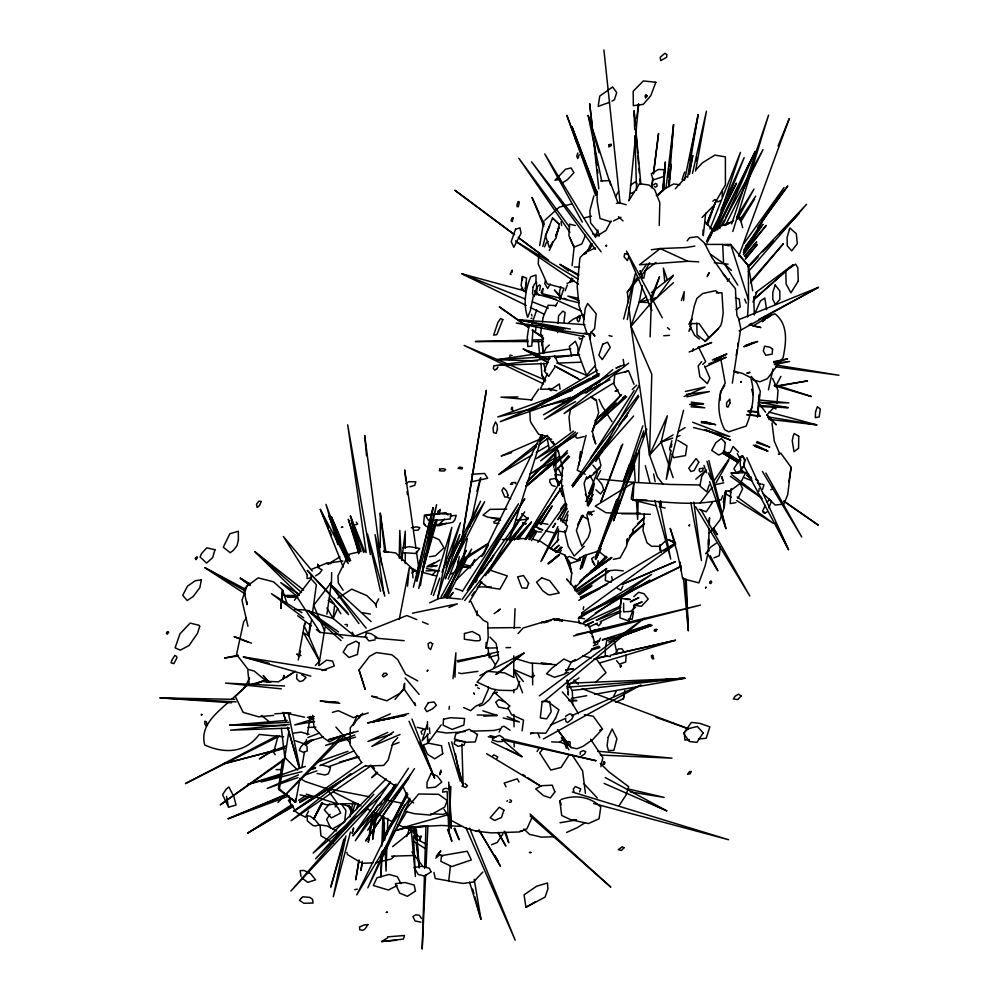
<?xml version="1.0" encoding="UTF-8"?>
<svg xmlns="http://www.w3.org/2000/svg" width="999" height="999" viewBox="0 0 999 999"><rect width="100%" height="100%" fill="white"/><g stroke="black" fill="none" stroke-linecap="round" stroke-linejoin="round"><path stroke-width="1.5" d="M708.578 539.323L708.204 551.236M405.232 563.611L405.257 552.809M405.257 548.176L405.282 531.193L401.735 560.614M246.94 601.56L246.928 604.67L243.881 589.635L247.003 586.063L258.179 577.884L273.551 581.818L282.53 589.984L286.988 603.259M532.679 684.777L532.417 663.536M513.736 677.285L513.786 655.831M758.89 416.046L758.915 413.623M538.349 341.233L539.622 354.32M754.332 314.96L753.721 296.666M730.781 490.309L730.257 503.571L735.976 502.647M307.105 574.949L307.055 578.546L311.438 577.772M512.637 410.801L512.475 407.305L511.675 407.467L511.226 409.702M326.923 614.098L331.481 582.205L331.668 572.602M526.51 282.505L525.262 289.323L526.585 278.122L522.402 276.523L521.066 285.614L522.777 288.549M399.213 558.379L399.812 530.382L401.486 559.852M514.235 628.396L515.034 608.678M561.001 221.753L561.588 225.549M638.124 500.849L637.637 519.43L636.375 499.413M638.598 482.267L639.447 449.75M477.035 615.609L477.16 610.938M541.82 345.179L541.945 340.559M663.161 484.353L657.529 477.172L649.537 455.144L651.798 374.25L631.018 326.323L628.933 307.005M424.425 876.086L422.19 949.05L425.636 874.612M424.662 868.331L425.936 826.41M381.643 852.159L380.781 877.035L382.592 850.661M381.855 845.941L382.867 816.395M386.85 847.839L386.026 871.103L385.102 847.789M387.337 833.878L387.887 818.368M532.954 330.182L531.755 346.054L527.822 346.528L527.26 337.075L529.008 325.711M650.112 336.9L651.323 302.697L673.501 282.617M709.178 528.496L708.578 545.342L708.453 539.572M709.278 525.424L709.552 517.769L708.853 522.177M454.97 677.147L455.894 652.809L452.972 678.708M722.177 196.915L722.402 191.209M450.861 786.538L448.876 833.253L447.152 791.533M538.748 252.872L538.286 264.098L547.252 283.878L563.898 288.286L560.139 299.663M425.999 866.857L427.872 826.535M559.24 224.35L556.018 238.062L549.263 247.265L545.541 235.876L552.547 218.069L559.24 224.35L552.547 218.069M737.999 373.226L733.928 371.054L742.781 373.564L750.674 377.622C755.669 393.981 752.397 410.626 746.141 426.098L728.621 431.83L724.6 429.645C717.394 415.547 716.358 396.715 725.224 383.141L720.516 357.342M656.418 505.881L633.054 500.062L633.928 482.367L599.8 479.021M580.169 754.307L580.294 751.985L583.316 750.574L585.751 751.797L584.477 754.133L581.443 756.031M557.604 332.592L557.779 329.558M558.116 323.501L558.541 315.909L562.849 311.114L565.084 312.487L563.948 322.178M720.017 400.499L720.504 391.845L724.7 385.352M747.514 317.07L748.513 299.987L748.363 265.684L730.631 244.43L724.45 244.43M758.803 405.119L759.427 394.655M247.827 670.566L249.213 684.527M620.529 605.856L620.991 598.488L630.169 599.325M663.561 189.922L665.334 161.938L663.149 189.922M535.739 330.469L536.063 325.412M683.666 300.562L684.253 291.72L681.418 300.512M383.241 841.358L384.528 822.739M663.249 190.597L664.959 165.734L662.574 190.572M626.161 655.032L625.661 662.037L619.43 664.185L616.57 660.689M590.234 338.861L590.559 334.453M597.864 564.41L598.139 560.714M296.84 674.163L296.678 678.783L299.737 681.58L303.009 680.744L306.069 677.409L301.523 674.525M758.915 491.296L759.128 488.486M668.843 186.713L673.551 124.625L666.008 188.174M776.985 403.459L778.034 390.247L772.552 378.421M318.781 665.596L319.555 660.976L308.878 636.038L309.952 623.763M376.923 813.049L372.752 839.01L374.937 814.21M644.405 515.297L644.255 514.01L643.031 530.694L646.99 542.744L651.535 546.266L659.74 546.378L665.996 540.459M668.793 177.098L669.08 174.013M669.78 166.296L670.329 160.127M670.616 157.043L673.551 124.625M669.193 185.889L671.141 164.236L668.843 184.315M436.75 524.712L442.557 524.05L426.186 526.51L423.651 523.414L424.425 515.084L445.916 512.674L447.964 514.985M553.721 467.295L555.157 451.76M372.752 839.01L375.237 812.724M407.53 586.176L409.278 567.757L399.263 619.38M757.779 410.077L759.252 394.755M629.27 199.875L638.698 104.058M705.681 213.187L703.284 235.702L703.034 229.895M726.023 490.634L724.225 507.492L720.004 519.98L711.937 530.432M450.412 865.883L448.763 880.943L435.252 878.508L433.916 872.427M720.254 547.165L719.317 555.681L713.935 557.867M311.201 574.924L310.726 579.22L294.355 600.312M299.862 779.17L295.592 802.185L295.417 799.025M367.02 637.337L354.62 636.213L333.129 618.493L334.49 606.156M449.063 709.29L449.388 706.38M572.09 265.659L574.25 246.104M668.568 173.039L668.918 169.942M570.466 584.49L571.728 573.351L569.867 565.971L564.885 555.107L549.275 548.039M757.367 417.157L760.264 391.308L756.93 383.166L751.223 376.423M284.191 792.994L295.592 802.185L279.208 789.834L285.177 754.457M522.552 692.769L513.686 669.542L532.33 677.472L532.879 672.926M557.317 541.97L558.716 530.544M635.801 125.662L636.188 122.565M636.75 117.944L638.461 104.046M651.847 187.725L652.809 179.982M653.571 173.789L658.541 133.516L653.371 173.651M778.408 454.333L780.818 453.171L791.071 467.295L787.674 494.867L783.753 504.158L775.212 505.032L762.836 493.281M651.585 187.537L652.784 178.284M522.102 730.881L523.513 720.079L511.55 714.66L508.091 708.116M362.162 861.263L360.951 870.479L362.287 862.811M536.288 294.867L537.337 286.838L539.535 284.94L540.447 285.839L539.572 290.447M552.572 241.77L552.197 244.63L549.275 250.449M740.684 329.033L732.342 383.141M304.707 623.301L298.501 656.842M555.444 718.368L545.766 733.216L530.519 732.916M372.34 812.874L368.294 842.194L373.539 814.847M541.158 292.545L542.944 288.424L542.519 292.757M737.799 345.142L738.111 342.957L737.687 345.754M282.642 759.302L278.484 788.386L279.208 789.834M315.397 665.471L319.555 660.976L324.962 627.759M707.816 553.921L705.144 565.809L698.875 582.879L682.579 578.658L679.657 561.788L681.243 570.579L677.16 552.222L670.217 528.359L674.725 541.62M788.91 481.918L791.071 467.295M297.677 770.117L284.827 757.492L288.861 731.368L287.987 728.446M736.201 355.569L737.112 349.613M319.555 660.976L303.446 632.679L308.878 636.038L311.263 620.691M312.462 613.024L316.383 584.677L311.913 579.782M580.556 451.511L579.395 458.329M670.853 450.174L666.296 479.37L683.553 410.239M671.34 447.102L671.815 444.031M541.933 324.912L540.521 333.716L542.607 335.839M542.395 321.965L543.106 317.557M621.316 599.088L620.092 606.73L619.979 617.844L628.958 621.141L634.927 604.258M358.741 861.4L355.744 879.869L359.091 859.952M420.379 585.689L425.611 553.546M427.609 541.296L433.079 507.617L413.386 587.212M457.767 565.771L459.265 556.53M462.275 538.074L486.351 390.372L461.613 540.359M301.91 767.12L304.47 751.735M305.494 745.579L306.518 739.435M307.28 734.814L310.352 716.358M456.805 569.442L458.329 560.264M545.292 280.669L544.792 283.741L547.702 288.486L550.212 284.016M605.419 648.151L606.493 641.658M700.062 484.965L670.329 484.453L633.928 482.367L631.168 498.926L633.054 500.062C662.187 501.011 692.494 506.855 721.116 499.85L722.689 495.704M615.671 702.285L623.413 698.751L624.812 690.421M725.162 491.92L723.401 502.422L725.873 492.532M509.315 359.827L510.114 355.12L512.1 355.457M687.612 177.31L698.164 114.598L684.515 180.27M623.413 698.751L624.25 693.818M353.459 828.159L352.947 831.205L353.646 828.183M539.66 245.492L543.893 221.091M627.285 319.58L635.277 273.826L623.638 319.031M583.229 609.34L583.691 606.705M689.472 173.976L692.757 155.569L688.998 173.913M695.566 171.054L706.43 111.201L692.519 173.327M633.578 611.788L632.205 619.33L628.296 618.993M689.522 160.302L690.958 152.685M691.533 149.638L698.164 114.598M441.146 771.802L439.885 774.562L440.472 771.503M283.441 678.246L283.991 675.374L282.742 679.532M535.963 282.904L536.013 275L530.694 276.81C525.511 289.41 523.001 304.108 527.634 317.245L530.269 310.964L533.416 295.716M673.101 434.89L661.101 442.157L649.537 455.144L631.018 326.323L639.21 302.123L642.382 285.689M643.831 278.209L645.267 270.741L649.625 262.7M570.529 409.59L569.018 417.22L570.342 430.869M395.042 699.4L403.321 689.547L404.57 683.341L404.545 689.685L415.596 705.594L414.66 702.622M437.574 599.05L451.848 527.335L431.181 594.33M565.634 524.862L567.907 514.835M696.803 160.926L697.414 157.892M345.941 835.913L333.279 896.752L350.462 832.092M350.05 816.146L352.897 802.459M699.312 339.023L694.617 335.264L690.034 326.398L694.355 305.744L696.865 298.489L702.722 293.494L715.509 290.697L718.618 292.919M418.743 588.498L436.613 504.62L416.908 581.443M594.417 483.429L591.071 499.138L588.274 506.093L584.078 483.429L586.7 476.735M768.468 389.785L772.951 368.893M460.676 568.968L467.357 538.573M470.017 526.423L480.694 477.797M565.159 290.746L567.32 285.027M415.821 580.469L417.969 571.366M418.693 568.331L433.079 507.617M673.126 477.634L661.101 442.157L667.344 415.809L649.537 455.144M579.245 154.72L577.759 158.529L576.748 156.106L577.847 153.047M578.433 465.834L586.076 435.364M682.042 179.558L684.652 172.053M542.832 246.466L545.929 234.378L549.7 225.911M439.885 774.562L441.058 770.117M436.151 519.642L422.252 572.227L437.212 519.942M356.468 809.54L358.067 803.533M536.713 309.952L531.293 325.424M593.856 195.841L589.872 210.677L590.609 222.952L598.164 232.005L599.013 236.301M476.898 491.333L480.556 477.772M692.657 351.173L693.331 348.663M298.164 659.989L300.562 651.173M343.818 839.285L330.756 887.149L345.092 837.949M349.937 816.845L351.973 809.365M560.826 286.775L559.59 291.283L559.602 298.838M423.176 566.258L436.039 519.642M277.71 737.499L273.626 752.235L275.2 754.67M420.904 836.138L419.63 840.609L421.091 836.188M438.923 513.973L440.209 509.49L438.573 513.848M574.625 588.436L575.486 585.439M580.207 569.005L584.065 555.556M352.472 812.599L355.082 803.658M583.254 335.726L578.196 353.097L586.525 375.349L595.491 365.297L588.898 333.866M671.902 440.709L669.517 448.913L670.716 451.411M574.725 588.461L575.611 585.476M580.469 569.08L584.452 555.656M305.594 621.977L304.32 626.223L308.878 636.038M437.874 597.127L460.339 522.764L441.995 572.24M762.574 489.285L763.935 484.777L761.75 484.065M595.866 234.965L598.026 229.97M732.829 231.456L768.568 115.135L731.63 223.888M427.097 724.75L422.14 740.796L428.171 734.153M509.29 540.621L542.445 435.04M445.542 578.871L459.802 534.49L445.966 567.607M515.409 483.691L515.796 482.492L511.975 482.629L510.327 484.415L512.612 484.165M595.679 556.605L597.577 550.699M714.897 230.694L740.446 152.41L710.002 228.946M574.687 590.059L576.186 585.639M582.167 567.932L586.65 554.657M642.844 425.836L613.074 514.16L643.843 430.856M709.228 484.902L706.88 491.808L699.874 486.026L701.735 476.398L705.669 470.541M650.911 301.748L659.515 276.723L650.124 299.837M636.825 453.259L613.561 520.854L646.84 429.071M642.382 437.1L643.905 432.692M707.592 224.812L715.247 202.772L706.505 224.463M595.379 559.353L599.962 546.153M596.266 420.067L592.307 431.443L595.691 443.956L592.844 436.051M247.003 586.063L241.983 600.199L247.952 626.323M617.17 499.637L596.84 556.98L618.294 498.389M623.95 480.519L629.695 464.348M595.904 556.63L598.001 550.761M519.655 681.405L517.007 688.773L513.374 690.584L499.313 690.272L491.608 688.786L477.072 682.105L486.8 671.266L504.545 672.864L513.861 677.434M616.645 499.825L595.317 558.441L620.129 499.912M623.576 480.769L629.445 464.647M624.725 480.806L632.23 460.302M549.313 357.505L544.343 370.991L548.701 376.398L554.507 367.744M628.458 257.642L627.36 260.627L624.088 256.868L624.725 253.634L627.909 254.208M621.565 445.504L600.799 501.985L622.739 444.056M738.761 256.181L789.272 118.656L778.059 145.954M406.618 836.588L409.74 828.134M433.366 595.529L439.835 578.059M416.258 573.326L420.067 563.174M428.234 541.408L436.401 519.642M579.557 791.92L580.719 788.86L575.324 786.563L573.264 789.148L573.876 791.47M472.502 565.284L474.712 559.465L470.966 566.271M539.772 440.721L541.995 434.89M512.062 272.34L512.2 270.067L510.152 274.113L511.063 274.5M448.189 579.095L465.659 534.378L445.267 578.059M544.58 246.853L546.116 242.957L548.176 241.521M596.128 556.743L597.839 552.41M752.971 302.035L756.73 292.47M555.968 235.202L559.115 227.26L555.669 236.351M597.315 472.165L588.723 493.831L593.631 484.24M706.655 224.375L715.247 202.772M715.309 229.795L744.168 157.63L720.903 210.04M762.549 321.69L764.647 316.433M596.853 420.129L592.307 431.443L598.663 412.774L596.228 399.775L591.071 397.053L595.479 400.324M768.818 507.904L771.428 501.473L769.355 499.125L767.207 502.422M587.849 250.836L590.584 244.156M543.206 317.12L548.126 305.244L556.381 305.632M357.055 715.434L352.947 725.262L354.87 722.939M754.72 313.773L760.401 301.011L764.834 298.014L766.545 309.702M446.366 597.589L466.146 550.486L441.058 596.99M709.502 238.087L711.925 232.355M628.596 479.932L634.652 465.659M585.526 235.252L581.818 243.956L574.013 247.203L569.792 237.637M427.56 734.003L427.634 743.331L429.395 739.185M712.874 201.224L714.822 199.575L716.096 200.137L716.57 201.823M394.418 784.877L390.047 794.842L396.029 784.078M722.614 225.637L755.232 151.486L715.609 230.669M404.433 805.032L367.857 887.774L410.239 799.575M749.525 412.687L751.935 407.255M581.93 452.647L577.247 470.242L585.127 474.275M294.693 609.502L304.782 609.927L333.129 618.493L337.625 608.503L335.402 605.581M445.104 597.302L466.146 550.486M547.402 373.476L540.347 389.185L549.487 389.185L556.68 390.696M543.493 353.546L546.028 347.927L549.363 345.005M447.989 573.438L480.519 501.273L451.873 556.73M531.68 818.256L526.91 828.833L519.318 831.955L491.471 832.904L476.173 831.18L465.097 827.859L451.423 820.504L443.993 809.265M243.731 688.511L244.93 685.926M742.344 466.833L740.434 470.954L736.3 472.477L733.865 468.668L741.995 456.031L745.529 459.977L743.618 464.098M245.03 687.374L249.488 677.896M595.829 559.552L601.098 548.364M738.024 498.501L742.619 488.736L739.735 482.792M571.628 278.072L569.667 282.23L567.057 283.479M730.356 452.247L733.104 446.453L738.523 452.097M622.877 586.076L620.879 590.259L617.32 588.286M765.334 505.332L762.587 511.076L763.411 512.787L765.222 512.986L767.257 511.763M717.432 229.87L755.232 151.486M481.83 556.58L541.358 434.615M540.859 561.575L557.942 526.585M560.676 520.991L566.82 508.391M745.741 472.365L740.509 483.104L730.069 491.071L725.424 491.158M633.329 530.544L626.698 544.068L627.459 538.611L626.498 546.253L620.042 558.004L613.374 559.365M322.015 802.409L313.773 819.13L322.515 802.709M407.055 792.731L356.755 894.904L407.005 811.2M707.03 242.994L736.475 183.154L706.443 241.421M725.636 225.087L763.049 149.563L725.711 217.557M577.647 524.937L582.467 515.222M587.287 505.506L592.807 494.405M613.548 696.565L616.071 691.495M447.252 597.902L471.628 549.063L443.431 597.027M453.846 562.749L484.665 501.735L468.056 528.159M321.903 802.859L314.148 818.006L322.315 803.046M596.44 478.758L600.661 470.541M308.616 811.026L305.407 817.232L296.428 812.337L288.399 800.386L292.32 798.613M590.297 248.177L591.695 245.504M483.316 554.82L488.336 545.179M375.437 604.994L378.658 598.876M776.96 383.878L780.968 376.361M611.076 220.954L605.943 230.507L596.565 236.164M586.151 501.398L592.782 489.035M730.069 491.071L731.418 488.536M541.783 560.352L558.653 528.971M562.325 522.152L568.194 511.238M499.063 732.13L501.823 726.997L504.008 726.198L510.014 730.182M586.176 501.548L592.832 489.26M407.055 795.379L384.69 836.4L407.904 794.205M406.968 794.63L383.778 836.787L409.915 798.151M719.73 228.434L724.213 220.28M707.754 238.898L713.736 228.047M737.499 219.043L754.02 189.023L736.812 216.808M577.909 525.024L583.166 515.459M589.185 504.52L592.195 499.05M707.08 276.673L709.34 272.602L707.816 275.312M490.634 560.814L493.631 555.419L481.468 573.476M716.146 482.779L728.746 460.289M493.781 667.794L498.776 659.015L496.166 643.443L489.985 637.1M715.471 202.198L725.424 184.827L725.386 156.855L714.859 155.12L702.497 162.75L696.353 169.38M639.198 385.602L595.779 461.426L638.773 396.528M615.459 196.741L618.506 191.471M615.396 653.633L618.081 649L622.065 648.826L624.525 652.547M592.107 243.818L589.123 248.913L580.444 257.118L579.82 258.803L577.185 286.388L578.97 305.706L583.878 319.243M467.282 590.484L518.506 503.771L462.412 591.321M528.796 539.448L534.34 530.082M535.926 527.397L547.802 507.317L535.152 525.112M531.53 540.609L537.1 531.268M541.071 524.612L552.197 505.944L540.184 524.063M555.506 718.543L558.916 709.789L546.678 700.823M597.452 643.194L600.511 638.136M740.808 221.666L754.545 199.051M537.075 751.548L539.497 747.552M469.555 589.073L524.75 498.701L468.156 589.398M529.17 537.737L534.04 529.795M538.898 521.865L547.802 507.317M525.087 539.035L561.663 479.395M469.143 602.197L481.393 582.28M485.477 575.636L524.7 511.863L462.087 599.487M552.947 527.297L555.419 523.326M557.879 519.343L566.933 504.77M506.905 801.385L507.392 800.611M444.805 565.147L447.29 561.188M448.951 558.541L463.911 534.765M377.822 805.157L355.307 840.733L393.431 789.597M496.353 369.168L498.039 367.02M628.683 200.811L639.535 183.716L649.125 185.052L654.62 189.535L659.802 202.622L659.228 225.412M555.319 306.081L557.504 302.672M743.818 250.499L784.04 187.587L744.055 243.331M495.342 690.297L489.398 699.575L483.516 704.732L479.32 706.168M568.756 755.519L561.113 767.457L550.799 770.067L539.66 752.871L543.294 748.451M690.034 326.398L691.845 323.589L699.1 323.564L708.678 337.262L704.944 341.67M634.153 390.447L590.459 458.354L638.274 395.204M688.835 324.225L692.182 319.031L689.597 322.852M587.162 503.896L593.044 494.742M553.009 527.397L555.544 523.513M558.079 519.617L566.533 506.68M688.86 331.293L691.42 327.41M408.379 768.281L367.669 830.231L410.502 774.675M618.793 806.106L625.948 795.229L628.646 786.663L608.841 771.815L600.312 763.361M502.972 833.778L497.202 842.482L491.558 844.754M529.882 539.585L535.889 530.531M712.362 502.584L706.268 511.775L699.225 509.315M246.129 618.181L243.644 621.915L236.538 654.445L248.077 669.392L254.27 671.091L267.345 682.005M330.02 814.335L326.611 819.442L330.794 828.321M740.147 219.53L755.706 196.141M743.756 252.934L762.849 224.4L745.479 246.204M581.068 338.511L579.932 339.235L578.995 337.674M449.7 597.477L453.146 592.357L449.35 597.265M475.387 582.504L477.122 579.932M414.485 768.693L365.622 840.996L408.803 778.146M531.181 400.124L538.611 389.198M633.616 416.046L572.177 485.477L602.971 440.534M714.472 480.169L729.133 458.778M628.446 302.547L627.322 292.145L637.762 277.01M639.497 274.5L646.453 264.41M525.786 539.51L561.95 487.162M525.811 539.497L562.961 485.826M376.398 808.691L352.959 835.664L390.434 781.905M496.715 758.628L497.802 757.067L495.217 755.481L493.706 754.919L492.395 756.343M525.212 539.085L531.543 530.194M537.899 542.37L566.008 503.296M471.79 595.641L474.525 591.87M477.26 588.099L481.818 581.818M488.199 573.026L528.309 517.757L464.722 600.549M757.667 227.497L787.774 185.939L761.862 221.079M651.385 292.57L673.276 275.374L656.967 297.59L651.048 299.101M556.942 552.172L560.626 547.14M729.382 278.783L727.347 281.131M427.634 743.331L441.171 724.962M635.551 607.242L630.681 611.363L623.676 611.888L623.613 603.171M347.153 626.323L347.377 624.562L345.042 624.537M512.187 539.435L524.3 523.276M560.651 509.065L564.373 504.083M744.193 249.275L762.849 224.4M610.639 436.238L572.514 486.925L610.064 437.824M619.018 425.112L628.309 412.749M518.344 539.472L531.418 522.127L514.223 540.072M706.068 340.734L718.468 328.509L720.741 325.512L721.902 321.79L723.189 313.062L721.927 292.782L716.37 292.894M623.214 420.629L626.96 415.721M359.028 669.967L365.11 689.248L359.028 669.967L369.443 656.418L376.361 652.559L391.908 654.807L397.677 659.54L405.569 674.238L417.757 680.906M700.124 502.972L712.15 487.375M331.481 582.205L313.649 605.357L324.538 630.794M437.962 854.52L440.821 850.823L436.188 856.305M689.335 329.707L691.221 327.272M743.281 254.757L766.208 225.362L743.281 252.585M572.177 485.477L580.844 474.475M624.175 419.493L627.06 415.834M701.635 361.613L698.189 365.984L699.862 376.748L707.342 383.641L709.864 378.122L704.557 366.009M687.125 240.834L689.61 237.7L697.514 236.738L704.382 242.932L711.75 257.317L728.084 280.644M745.104 256.543L756.705 241.883L744.605 255.969M559.527 552.547L561.463 550.124M745.591 258.953L757.304 244.405L745.329 258.791M656.293 195.529L656.942 194.73M358.703 718.293L361.576 714.822M568.456 455.669L555.556 471.128L569.68 456.643M517.507 538.823L531.418 522.127M627.322 292.145L639.285 277.872M642.282 274.313L645.267 270.741L655.906 262.45M601.323 622.664L598.738 625.749L596.166 623.813M750.411 282.867L783.403 243.694L750.836 281.019M352.959 835.664L394.056 786.925M671.303 277.71L673.276 275.374M626.66 396.84L596.59 423.763L620.716 395.354M525.499 524.388L526.361 523.376M403.321 689.547L400.274 693.131L386.838 700.799L371.541 696.216L377.185 697.102M335.152 806.917L337.799 803.795M631.018 326.323L650.299 303.883M509.952 539.535L524.075 523.064M748.388 271.603L806.53 204.333L747.876 266.633M590.284 333.516L594.58 328.584L596.216 313.798L587.662 303.446L585.289 308.441L583.503 322.789L587 333.566M379.458 805.169L381.506 802.821M385.577 798.139L391.695 791.096M356.256 816.27L290.896 891.058L367.944 808.516M304.907 742.394L300.749 747.077L299.35 750.436L303.521 752.434L307.33 750.898L306.905 746.128M373.851 794.267L315.609 858.79L389.573 783.553M550.337 548.588L558.703 539.373M518.019 633.603L523.139 627.996L541.233 622.589L553.146 619.205L564.398 620.367L579.432 622.602L589.198 626.036L595.342 644.455M584.253 546.253L574.188 556.006L568.219 546.253L564.497 530.544M675.312 188.736L686.475 176.586M584.365 714.71L593.231 716.208L602.497 729.02L592.882 739.435L583.216 746.228L576.935 748.775L570.978 747.502L561.301 737.662L564.91 740.234M397.727 737.687L392.982 742.794L388.186 760.039L383.691 765.434L365.846 766.071M482.817 872.027L473.501 882.017L462.949 883.428L449.026 881.155M567.42 450.611L553.633 465.347L567.519 452.909M572.877 278.833L569.667 282.23L574.188 281.081M657.404 194.93L665.047 188.424L673.738 183.978L679.857 184.778M432.242 574.974L436.413 570.566L439.498 570.904M749.725 265.672L758.266 256.618M765.746 248.701L773.214 240.771M779.632 233.991L798.85 213.624L779.62 233.791M772.127 489.21L770.716 489.772M748.626 266.296L758.241 256.219M762.524 251.736L773.201 240.522M341.221 736.151L277.909 802.522L343.793 736.288M766.633 415.172L774.188 407.292M528.396 480.394L555.394 452.385M702.01 217.532L712.936 206.368M386.176 778.808L313.149 853.071L379.782 797.289M377.11 772.19L371.616 777.734L377.597 772.864M526.473 482.829L554.994 454.07M574.3 588.286L606.143 556.318M632.504 529.857L644.58 517.732M456.306 579.832L479.745 556.63L484.552 553.059M362.6 713.386L350.287 727.684L350.125 744.954L361.451 762.299M621.565 394.593L594.917 420.866L616.47 403.072M657.642 195.579L665.047 188.424L657.13 195.667M739.522 219.805L742.869 216.571L739.335 219.618M596.59 423.763L625.574 395.879M632.267 389.448L636.725 385.164M718.468 328.509L705.182 341.246L697.027 334.765L696.765 323.077M444.455 519.155L440.122 523.239L444.667 523.926L452.759 522.315L454.695 520.129L456.243 515.347L450.362 516.033M423.613 729.32L421.066 731.718L421.978 734.29M702.734 364.423L705.681 361.663L698.651 347.315M709.165 550.599L705.818 553.733L710.339 547.34L716.146 543.319M557.267 551.623L561.813 547.39L555.744 552.222M532.33 677.472L534.552 675.411M595.254 682.567L605.981 672.689L596.828 659.577L594.03 658.828M394.443 856.081L391.221 859.028L375.774 862.799M544.992 220.092L559.265 207.143L572.315 203.821M553.371 550.486L559.115 545.267L553.109 550.187M762.662 320.766L767.269 316.583L774.999 313.798C788.648 324.725 786.176 342.62 783.104 357.692L767.394 378.671L759.902 381.78L752.834 379.645M633.766 596.665L638.598 592.307L643.955 593.668L648.214 599.125L641.395 606.293L635.202 605.382M525.911 486.076L559.165 456.281M579.432 582.117L607.23 557.255M629.22 537.574L644.28 524.1M753.533 300.025L792.819 264.985L755.581 292.67M229.121 701.535C216.583 713.036 199.6 725.624 204.72 745.004C224.563 753.87 245.354 753.234 259.216 734.452L283.604 736.85M231.393 699.512L242.757 689.397M754.158 299.013L792.819 264.985M637.437 523.738L644.442 517.582M548.289 563.898L558.853 554.745L548.051 563.611M435.726 858.191L439.897 854.582L442.732 855.868M591.508 387.912L585.601 393.007L600.224 384.091M596.241 383.853L612.787 369.618M695.828 479.145L706.368 470.067M526.111 486.251L553.134 463.199M411.938 573.026L414.086 571.203L418.556 571.066M555.844 552.397L561.813 547.39M550.074 562.624L559.64 554.62L549.912 562.425M526.236 486.301L560.801 457.43M543.431 701.81L644.03 618.244L539.31 695.878M575.486 432.043L540.621 460.839L577.659 432.867M622.464 398.139L624.862 396.153M590.047 476.048L586.713 478.783L593.344 474.5L600.012 467.844L593.369 473.314M559.34 742.507L562.899 739.585L565.446 741.258M629.62 535.676L644.093 523.888M532.292 454.857L498.913 474.488L537.812 443.206M540.247 441.246L547.539 435.389M392.607 846.653L412.013 831.031M329.695 803.895L324.325 809.839L331.343 817.919L340.671 813.074L338.286 808.191L334.103 803.933M653.596 184.965L655.394 183.529L656.942 184.053L657.017 186.276L655.556 187.125L654.42 186.526M350.824 773.663L291.059 820.716L370.641 766.096M648.289 302.56L639.21 302.123L646.515 296.391M497.19 673.988L523.963 653.059L479.857 675.574M628.633 363.124L564.035 413.486L614.335 382.542M708.553 533.016L710.813 531.293M431.393 565.022L439.96 559.902M597.414 417.944L601.111 415.147M495.741 674.362L523.963 653.059M573.513 431.056L536.238 458.691L576.323 435.352M319.368 665.434L326.423 660.202L332.555 661.001L334.315 665.983L322.115 670.554M594.168 556.818L591.595 558.728L594.817 565.109L592.245 561.238M498.913 474.488L536.538 446.728M539.048 444.88L549.088 437.487M762.824 321.428L765.222 319.68M767.607 317.919L771.191 315.284L752.896 325.936L760.876 327.522L750.586 324.95M580.506 580.556L611.775 557.667M581.468 613.024L675.774 544.105M630.394 185.352L635.376 181.731L637.075 184.053M568.98 322.277L573.426 319.081L583.516 314.435M494.13 613.661L500.412 609.14L497.877 610.938M582.38 578.883L611.45 557.991M285.726 757.966L220.217 804.907L283.966 760.202M304.62 744.43L310.914 739.922M575.349 591.046L606.793 568.506L576.048 589.635M583.778 577.422L611.65 557.579M577.822 593.606L609.39 571.141L576.648 592.045M579.308 594.767L591.97 585.751L578.883 594.218M365.721 765.471L293.569 811.176L362.113 762.387M584.04 621.878L651.635 574.363L578.259 618.731M305.644 745.004L313.299 739.635M286.001 677.659L295.279 671.266L278.309 681.867L262.587 681.068L255.407 683.978L262.55 681.455L269.755 681.817M569.53 684.44L578.995 677.909M579.008 395.567L544.418 419.18L575.561 401.586M570.504 662.812L575.387 659.54M393.581 731.842L371.828 746.415L400.025 734.515M590.372 571.453L611.113 557.579M461.613 561.575L487.375 544.418M496.89 368.818L494.767 370.192L493.356 368.556L493.893 365.584L495.891 365.734M337.949 598.114L351.748 589.16L366.845 595.629L375.711 604.195L376.436 607.217M554.395 458.179L529.845 474.088L553.334 461.825M293.182 806.48L247.752 833.054L292.083 804.507M298.601 800.311L305.12 796.116M293.569 811.176L340.584 780.981M561.7 183.366L567.395 179.745L573.926 172.652L571.053 167.944L565.571 169.231L554.982 180.257L560.027 179.233M607.442 375.437L581.118 392.145L600.124 381.568M663.586 550.986L675.386 543.493M584.69 822.976L577.31 827.609L566.57 832.429M275.162 748.988L259.403 758.878L275.187 749.113M315.522 575.886L319.443 573.438L322.115 569.929L317.782 567.507M590.983 651.211L576.323 660.314L570.404 662.037M405.631 483.653L408.903 481.643L415.859 481.868L414.772 485.339L409.99 486.788M633.928 482.367L595.204 506.143L605.894 512.712L611.525 512.974M451.411 573.95L463.211 566.758L469.405 567.095M387.5 936.887L404.458 935.489L403.459 939.085L381.63 941.533L387.575 937.899M328.022 564.11L339.96 556.868M462.025 559.365L488.486 543.294M678.433 431.668L685.089 427.634M247.752 833.054L293.032 805.694M299.688 801.673L309.003 796.028M587.062 388.561L543.456 414.797L578.583 395.467M619.892 369.118L562.999 403.234L609.964 379.77M595.267 612.961L650.187 580.157L612.125 601.398M565.559 716.32L569.805 713.773L573.588 715.209L571.928 718.993L567.619 722.514L565.871 721.465L565.709 719.692M597.439 370.179L529.258 410.589L599.562 373.901M617.732 389.81L615.097 391.371L617.906 390.06M578.771 600.387L675.199 543.231M525.949 907.317L545.129 897.04L547.927 888.798L547.44 882.979L536.563 886.263L524.063 894.804L525.949 907.317L535.314 901.772M536.301 452.51L548.314 445.442M299.862 802.572L310.539 796.328M595.029 424.463L597.702 422.914M332.717 828.82L344.643 821.965L345.904 810.301L341.371 804.17M543.406 738.935L641.033 684.927L571.565 715.746M739.185 330.981L818.393 287.387L738.848 319.655M714.472 360.776L726.698 354.071L712.387 360.027M749.113 324.725L751.835 323.264M758.628 319.605L818.393 287.387M590.134 378.184L531.331 409.74L599.125 375.749M592.869 376.71L598.339 373.776M585.189 626.123L593.443 621.74M596.191 620.292L620.941 607.155M630.569 602.035L638.823 597.664L630.307 601.548M733.491 220.704L724.487 225.437L730.057 222.777L723.051 225.287M737.349 218.681L739.909 217.332L742.694 227.722M609.54 102.335L598.164 106.406L599.762 96.091L612.599 86.95L616.708 92.595L614.373 99.813L611.95 101.074M277.51 735.601L185.414 783.591L279.795 735.926M580.806 598.426L600.124 588.473M397.152 885.564L388.336 890.034L373.326 885.489L376.96 877.809L388.986 874.425L397.352 876.71L400.936 883.653M720.679 200.474L717.894 201.86L715.833 200.2M625.149 372.177L627.921 370.791M341.196 735.901L329.245 741.857L323.551 737.824L314.086 727.447L312.637 715.309M579.245 616.92L681.256 566.308M613.448 220.954L620.966 217.27M497.49 519.73L493.868 521.715L494.13 523.051L498.938 523.526M581.505 614.422L681.193 566.183M427.934 565.809L434.403 562.737M588.886 627.11L597.302 623.126M600.112 621.79L621.141 611.813M633.766 605.831L642.182 601.835L633.503 605.369M580.182 597.152L606.855 584.577M620.142 366.146L615.921 368.119L624.612 364.66M705.269 366.895L726.273 357.23L708.828 363.798M387.762 732.367L367.969 741.433L391.72 734.128M684.14 396.566L705.069 387L685.376 391.483M429.62 602.822L438.923 598.551L445.492 597.627L460.377 599.088M583.453 622.939L620.367 606.093M446.403 791.47L442.619 792.207L443.119 789.21L445.804 788.273L447.789 788.835M599.687 730.281L602.497 729.02M405.794 715.247L372.402 721.802L390.397 713.81M530.457 733.99L533.291 732.729M550.299 725.174L565.896 718.256M572.527 390.035L500.237 421.665L570.704 397.215M448.976 607.467L457.342 603.821L412.462 613.224M546.665 436.276L501.211 455.994L511.6 452.672M298.501 774.899L267.22 788.436L297.902 777.572M309.89 769.979L315.572 767.519M319.842 765.671L353.971 750.898M595.454 248.027L587.112 251.611L583.553 254.333L586.338 253.359M743.943 346.69L753.983 342.382L743.993 346.603M289.161 795.878L228.172 818.755L285.664 794.442M689.123 352.01L711.675 342.507L697.589 347.527M591.608 649.25L598.751 646.228M608.753 642.007L650.199 624.525L602.622 639.672M713.873 359.453L726.698 354.071M228.172 818.755L287.05 794.53M746.216 346.154L757.741 341.446L745.966 345.142M587.262 624.225L593.044 621.865M597.377 620.104L620.504 610.676M311.838 569.193L326.186 563.374L342.919 561.013M565.621 558.091L569.617 556.468L577.035 559.902L584.452 555.469L598.538 551.098L605.956 557.092M663.498 176.548L653.021 180.007L651.336 173.714L658.341 169.493L664.235 169.68M630.681 193.481L634.34 192.008M316.358 629.632L320.092 632.404L354.62 636.213L406.855 615.521L416.783 619.592M286.076 745.941L265.746 753.783L284.965 748.176M307.854 737.537L319.468 733.054M391.958 745.179L399.051 742.457M593.344 645.754L597.714 644.13M606.468 640.859L650.199 624.525M446.366 523.189L439.635 525.624L436.738 525.674M556.081 395.804L497.777 416.933L532.542 408.691M561.913 393.693L572.115 389.997M621.266 636.351L652.047 625.262L621.291 636.176M354.795 735.027L325.624 745.391L355.532 737.125M494.517 693.256L497.252 692.282L492.857 693.581M305.307 766.408L261.201 781.992L301.91 771.653M317.07 762.249L347.952 751.323M303.746 775.499L316.895 770.841M328.584 766.708L357.792 756.355M447.177 812.899L442.932 814.397L430.744 813.748M661.101 442.157L672.739 438.111M677.097 436.588L680.007 435.576M594.168 511.076L587.512 513.324L586.85 514.835L590.434 530.544L588.274 537.512L581.805 546.253L576.373 530.544L581.605 515.721L588.274 519.38M569.492 563.661L580.319 560.164L579.969 557.392M593.693 642.507L599.65 640.609M313.923 718.843L294.693 724.912L314.623 721.403M368.256 712.961L353.371 717.644L338.336 710.689L332.405 712.387M247.577 784.415L281.743 773.713M560.988 799.537C574.7 794.592 590.284 796.34 600.761 807.105L599.063 818.78L588.436 823.538L571.103 819.842L561.7 815.484L559.827 800.811L560.639 802.721M590.846 650.274L599.787 647.577M599.587 663.024L675.474 640.284L613.324 654.432M353.621 732.23L328.396 739.772L358.154 731.143M355.607 524.712L357.642 524.113L356.343 522.127M305.644 742.145L323.376 736.975M593.394 642.644L599.338 640.921M602.31 640.059L614.198 636.613M747.127 373.214L750.099 372.377L747.04 372.927M447.614 814.859L403.683 827.397L398.176 824.612M228.496 807.155L236.051 805.069L233.928 796.827L228.896 787.012L226.361 789.023L222.565 794.655L228.496 807.155L226.536 796.378M616.408 203.409L619.705 202.51M247.615 784.527L280.719 775.461M395.342 830.431L405.319 827.759M544.105 622.739L548.401 621.603M555.556 619.717L558.429 618.968L562.449 620.541L559.428 620.841M281.631 748.588L223.301 763.898L280.519 749.05M499.562 729.058L494.18 730.456L471.116 731.193M736.063 309.64L740.184 306.905L739.223 299.063L735.252 297.677M639.21 302.123L648.089 299.862M590.209 633.154L700.486 605.107L591.283 631.043M310.964 769.355L315.484 768.206M339.61 762.075L359.215 757.105M773.963 362.325L787.574 358.903L773.8 361.601M489.36 657.142L498.376 654.869M573.538 635.951L603.608 628.371L576.223 634.477M394.168 830.881L407.405 827.559M592.145 648.826L599.675 646.965M564.822 673.276L568.269 672.452M584.215 436.526L576.997 438.261L575.099 436.151M360.277 551.573L348.589 554.37L337.962 575.811L338.286 582.917L343.156 590.309M584.14 217.882L591.433 216.171M541.608 406.543L568.831 400.099M686.95 396.853L709.415 391.571L686.425 394.318M595.104 658.816L607.242 656.018M610.277 655.319L675.474 640.284M293.656 733.166L300.961 732.08L308.978 734.365M598.638 235.289L592.769 233.941M457.854 661.962L490.659 654.445L457.205 660.764M372.402 721.802L408.579 713.548M596.653 658.216L607.267 655.806M487.999 654.12L498.651 651.748M354.745 889.697L357.255 889.147M713.998 484.965L723.751 482.817M431.081 566.858L437.137 565.534L426.798 566.858M549.487 389.185L552.684 388.499L559.34 383.966L560.052 389.185M551.261 620.479L541.233 622.589L544.268 622.302M554.133 619.88L558.429 618.968L562.449 621.153M774.312 364.647L789.547 361.526L774.1 362.962M238.199 655.269L224.575 658.041L238.249 655.893M405.194 715.247L367.52 722.914L394.805 717.619M560.039 822.751L576.498 819.954L571.103 819.842M402.959 547.914L409.365 546.64L419.742 548.451L415.896 553.471L402.722 552.672M565.784 670.167L573.389 668.681L565.721 669.979M531.043 318.431L531.967 318.244M775.424 386.576L807.504 380.906L775.162 386.188M571.428 698.413L586.775 695.691M594.455 694.33L685.039 678.259L661.825 679.857M470.729 481.968L487.649 478.259L484.602 473.426L471.653 474.3M375.274 639.847L368.993 640.896L365.259 636.85L366.446 632.767L371.191 633.741L376.735 637.262M411.363 527.734L416.658 526.873L419.842 527.659L418.306 530.069L413.811 530.369M555.644 478.409L550.074 479.308L549.687 481.755L551.798 485.377L555.194 486.401M694.867 246.104L685.776 247.552L660.227 248.551L651.348 249.762M537.487 360.939L496.953 359.677L570.854 348.838M429.558 556.68L435.314 555.869L443.968 547.877L439.223 539.76L433.454 537.112M477.947 671.34L461.438 673.613L458.666 672.951M550.212 358.316L496.266 365.409L547.652 363.474M554.832 357.704L579.495 354.458M307.342 717.344L314.161 716.545M519.73 831.343L522.489 831.018M429.483 525.536L433.841 525.049M572.34 690.384L680.469 678.546L570.404 683.179M289.173 724.487L230.582 730.182L289.448 728.109M309.215 722.527L313.848 722.077M273.714 715.384L258.641 716.807L243.331 712.424M345.791 555.669L348.788 555.394M666.208 679.844L684.802 678.184L664.672 679.77M334.927 804.095L326.685 804.819L322.165 803.408M381.63 941.533L396.566 940.259M285.689 725.574L229.658 725.199L287.163 720.341M308.928 718.506L313.586 718.106M689.422 739.672L684.852 740.047L684.365 732.392L691.345 722.414L699.837 723.363L709.877 726.835L706.168 738.311L698.551 738.923M568.918 687.05L680.469 678.546M772.327 487.087L773.114 487.025M687.824 261.276L639.46 264.772L660.227 248.551L687.824 261.276L698.701 261.85M414.76 827.072L428.072 826.123L403.683 827.397L441.483 825.461L461.713 826.348M621.565 513.661L640.209 513.149M647.901 680.806L650.998 680.594M663.736 335.751L669.417 335.364M460.452 732.08L446.491 732.991L436.613 731.443M274.775 713.798L290.684 712.874M496.953 359.677L579.532 354.907M462.437 731.668L465.334 731.505M689.585 404.458L703.483 403.721L691.233 402.147M483.766 716.158L497.252 715.446L482.817 710.826M502.222 539.61L524.3 538.486M345.816 555.831L348.838 555.681M229.658 725.199L288.686 722.289M509.153 802.209L511.088 802.122L511.451 800.661L509.89 799.687M600.649 180.994L609.577 180.594L617.782 202.322L626.186 204.758M691.046 404.258L703.483 403.721M557.005 363.124L580.357 362.237M502.509 741.483L497.764 741.67L492.307 740.034L493.469 737.499L499.587 735.389L503.409 737.949M363.024 863.261L372.939 862.899M308.042 727.447L315.796 727.185M391.558 856.193L414.747 855.469M425.986 570.854L436.413 570.566L426.386 568.456M527.934 340.11L475.349 341.521L527.959 341.558M532.579 339.985L543.406 339.697M555.419 836.762L541.446 837.125L529.482 834.352L523.926 828.995M486.338 648.114L496.94 647.864M506.018 647.664L510.564 647.552M306.318 794.13L337.949 803.958L357.142 803.508M562.961 520.541L567.407 520.442M738.361 472.889L730.893 473.026L743.331 472.827M429.483 525.824L433.828 525.736M283.541 595.404L297.889 595.529M517.981 396.915L500.949 397.177L531.955 399.925M487.599 627.921L520.267 627.547M276.099 769.63L281.656 769.567M538.299 531.955L541.545 531.93M633.054 500.062L646.965 500.024M478.421 586.925L491.358 586.913M705.481 244.418L722.702 244.418L729.208 245.841M532.604 341.558L543.431 341.571M338.162 702.172L325.849 702.16L339.81 703.296M759.315 402.497L788.873 402.884L759.415 400.025M568.993 700.461L576.785 700.574L569.018 700.474M551.023 663.923L540.896 663.261L546.69 663.648M231.556 702.809L160.065 697.876L234.628 699.362M477.185 714.959L497.252 715.446M287.675 597.04L297.702 597.29L287.675 597.027L283.604 594.817M650.399 514.31L614.348 513.111M551.61 741.907L560.152 742.182L564.984 744.068L566.396 748.363M574.288 266.97L579.62 267.158M760.027 406.618L788.061 407.654L759.09 402.197M748.001 411.6L758.803 412L748.001 410.739M506.718 509.178L490.01 509.353L483.029 515.172L488.111 517.282L500.249 518.568M600.324 755.057L672.015 758.179L597.664 751.198M284.59 685.976L225.512 683.104L281.356 688.848M714.248 262.687L728.121 264.186M160.065 697.876L236.101 701.897M625.461 599.325L629.607 599.562M326.186 563.374L330.794 563.661M561.538 329.645L547.602 328.683L590.471 334.677M556.48 664.735L529.845 662.911L516.683 658.928M691.046 406.805L704.745 407.804L691.296 405.007M271.204 681.855L262.575 681.218L246.266 685.838L235.277 696.453L242.969 711.987M335.676 702.235L320.155 701.098L334.066 702.334M562.549 329.083L518.394 319.742L584.914 324.712M760.339 405.482L788.061 407.654M515.409 519.755L519.967 520.104L528.109 518.981L521.59 513.686M374.762 638.036L404.208 640.696M746.54 414.835L760.414 416.133L748.014 414.722M623.264 570.866L615.234 570.067L605.831 571.103L605.344 580.569L611.313 582.242M562.574 475.312L554.807 474.5L556.955 479.932M768.905 419.318L816.782 424.887L769.043 412.088M565.584 328.858L516.271 323.014L584.54 336.651M563.324 329.208L544.855 326.81L560.102 329.233M383.691 551.373L395.754 552.947L412.25 568.743L412.962 577.872M775.911 366.82L838.935 375.249L776.036 365.035M559.939 531.356L565.634 532.13L567.519 526.161L560.014 518.144M551.673 439.248L547.202 438.623L549.263 448.726M500.536 520.192L491.208 517.707M463.211 566.758L470.641 567.819M562.449 620.541L553.146 619.205L556.106 619.929M701.286 422.664L711.875 424.263L701.473 421.416M578.858 617.857L584.54 618.731M538.286 522.739L547.952 524.25M584.477 333.092L587.524 333.579M310.801 676.161L243.381 656.967L326.161 670.279M767.769 416.87L816.782 424.887M630.469 791.92L664.135 797.414L629.358 789.21M362.912 612.799L370.342 614.06M518.394 319.742L570.404 329.071M553.396 532.704L545.454 530.906M317.108 773.476L324.85 774.962L328.134 773.95L329.658 770.866L330.444 767.17L321.104 764.809M328.122 788.76L369.393 796.802M384.677 799.774L403.022 803.358M304.57 717.207L285.077 712.924M300.037 794.892L314.76 797.914M578.471 298.301L567.807 296.066L579.195 300.799M420.929 922.177L415.084 920.953L412.887 916.508L415.821 914.797L419.343 915.259L421.566 918.568M610.451 656.68L605.369 655.569L605.194 649.45M461.675 563.973L469.293 565.759M488.261 736.713L494.33 738.074M501.935 739.76L596.153 760.751L503.658 738.86M490.01 735.639L496.078 737.062M417.22 727.309L425.462 729.258M609.028 335.577L612.025 336.313M575.324 225.549L569.555 224.138L568.943 235.714L574.013 247.203M545.267 435.914L538.611 434.278L531.181 422.964L530.282 420.591L529.795 410.601M243.381 656.967L269.081 663.274M579.158 302.897L541.595 293.531L581.343 311.089M693.543 427.56L729.894 436.625L692.619 422.215M659.34 506.605L665.184 508.066M503.109 717.931L519.48 722.027L507.067 716.633M703.596 421.703L715.684 424.75L705.394 421.74M422.502 572.39L436.551 576.011M593.631 803.496L728.596 839.722L572.277 791.995M582.879 655.806L591.246 658.066M526.161 305.394L461.975 273.826L526.361 291.358M535.339 293.793L556.306 299.5M532.979 539.273L540.596 541.433L555.781 551.66M743.506 471.441L740.509 470.579L748.8 474.388M774.163 385.676L811.425 396.553L774.475 384.528M537.812 353.983L528.921 351.361L536.113 354.32M542.757 530.094L538.723 528.871L535.476 525.686M610.913 221.965L600.037 218.494L597.215 201.436L596.878 191.034M341.009 803.82L349.787 806.668M330.806 790.109L305.207 781.493L299.925 778.396M455.257 588.511L462.187 590.784M756.53 442.694L769.767 447.09L756.917 441.546M301.049 655.606L296.641 654.145L299.413 655.506M491.158 570.516L507.317 575.923L499.95 589.16L487.787 587.337L479.957 581.493M295.367 740.734L302.997 743.406M655.918 717.257L688.124 728.771M754.62 446.278L767.781 451.036L755.269 444.942M582.167 688.748L688.186 728.646M744.492 477.834L751.735 480.569M757.542 482.754L760.439 483.853M251.498 643.181L234.091 636.613L248.576 642.369M675.049 543.069L668.269 539.685L675.449 542.519M461.975 273.826L525.312 299.001M532.504 301.86L548.339 308.154M461.9 786.051L465.621 787.524L467.482 785.714L464.91 783.503M704.957 429.832L730.569 440.172L706.418 429.982M753.333 445.192L767.781 451.036M508.004 497.627L510.701 498.726M668.269 539.685L674.725 542.332M422.465 621.915L428.146 624.25M538.374 527.934L542.507 529.645M410.527 567.907L414.835 569.692M547.727 362.3L523.264 348.988L548.801 359.615M557.317 363.161L587.1 375.562M412.4 569.255L415.234 570.454M545.654 380.232L464.173 345.454L543.556 383.916M604.07 783.403L666.733 810.851L605.219 777.522M393.706 784.989L377.61 773.863M463.611 707.504L470.654 710.664L475.599 706.33L482.38 703.009L488.374 689.135L488.249 686.7M647.09 801.56L666.733 810.851M491.446 741.945L521.99 756.668L501.948 739.36M530.344 307.455L544.305 314.323M477.747 687.799L479.308 688.573M506.843 749.025L521.99 756.668M326.586 788.461L330.719 790.546M333.479 791.932L361.001 805.843M366.508 808.616L370.641 810.701M374.775 812.786L392.669 821.827M677.797 440.359L686.937 445.766L685.501 455.581L673.726 457.667L671.915 453.921M747.19 475.112L751.335 477.272M755.494 479.433L758.266 480.869M564.173 298.202L566.658 299.513M578.696 622.577L580.894 623.738M245.18 593.993L204.845 567.657L244.668 588.786M336.413 830.906L327.173 825.936L320.03 824.962L320.929 835.776L333.341 843.094M523.264 348.988L547.889 362.25M554.732 365.934L577.984 378.446M554.52 365.996L580.332 380.057M426.561 844.417L415.147 838.161L413.111 826.922M568.606 270.954L560.002 264.423L578.896 274.912M723.039 452.023L739.272 461.213M477.572 685.651L475.611 684.54L475.661 685.726M248.938 584.827L240.322 578.184L249.8 583.603M204.845 567.657L243.918 590.309M486.6 753.683L540.934 786.388M360.389 862.324L347.415 854.532L346.903 852.459M560.002 264.423L578.558 275.699M515.634 241.134L578.184 279.208M724.824 493.206L731.38 497.277M736.613 500.536L773.288 523.339L737.162 496.99M301.898 612.749L271.503 593.706L303.721 617.832M413.948 841.395L426.273 849.225M328.184 600.449L334.665 604.607L329.458 597.752M297.577 593.381L280.719 582.592L296.141 595.554M723.85 450.761L739.472 460.889M522.764 774.475L525.362 776.161M527.971 777.846L540.983 786.288M515.546 241.271L578.483 284.203M746.715 475.374L751.835 478.933M783.803 501.161L818.331 525.174L784.065 501.236M730.394 476.336L762.2 498.476M710.689 254.42L724.587 264.123L731.43 270.417M747.264 475.524L751.073 478.184M757.417 482.617L759.964 484.39M528.646 327.322L499.275 306.78L528.384 327.497M532.479 330.007L542.694 337.15M341.046 640.609L307.892 610.439L338.561 631.892M240.322 578.184L250.462 585.327M532.18 330.194L543.568 338.299M404.995 826.448L412.325 831.668M414.76 833.403L419.642 836.887M413.611 802.946L408.766 799.437L403.209 787.05M728.446 490.634L730.931 492.445M301.848 877.996L307.779 882.367L315.609 879.844L310.627 873.713L304.046 870.491L300.087 870.616L300.986 876.41M297.652 615.746L311.363 625.923M514.572 234.69L454.857 190.26L513.586 234.091M518.294 237.462L540.696 254.121M518.593 237.812L548.588 260.202M731.755 474.687L761.238 497.215M764.959 512.849L763.898 511.825M299.363 595.392L254.995 551.835L303.646 590.147M261.351 715.446L269.73 722.052M307.892 610.439L342.844 638.111M526.086 292.457L521.228 288.586L523.501 290.721M280.769 790.234L278.484 788.386L285.614 794.155M287.987 796.066L295.117 801.835M371.041 765.384L374.575 768.356M667.482 327.672L669.605 329.52M773.626 406.83L775.948 408.853L773.85 406.618M254.995 551.835L301.498 592.457M768.144 417.607L776.348 424.787L766.907 414.51M595.791 489.772L600.574 493.956L603.671 489.498L602.06 484.64L597.664 478.946M530.207 816.021L610.826 887.149L530.057 813.96M494.892 692.757L504.632 701.56M522.614 522.589L523.676 523.563M358.928 623.576L329.757 583.591L371.079 621.553M588.861 511.875L592.032 514.835L590.284 512.425M618.531 216.721L623.039 220.954M423.651 523.414L425.187 524.862M534.552 290.746L539.035 295.005M562.337 691.957L571.64 702.409L578.446 713.723M573.913 679.869L578.296 684.24M555.869 447.015L555.869 478.733L560.189 483.054M559.852 295.554L554.433 289.985L559.477 295.879M704.782 221.641L714.123 231.268M329.658 593.881L307.23 570.429L348.526 614.622M333.928 598.351L347.814 612.862M535.264 292.22L537.387 294.468M583.916 783.703L597.277 797.964M591.021 331.868L594.929 336.163L593.531 333.716M739.51 255.806L748.363 265.684L752.709 290.759M548.626 388.411L550.586 390.609M335.889 727.085L350.337 743.181M576.785 590.634L566.558 578.995L567.832 580.619M268.431 681.705L263.199 675.511L268.207 681.368M405.157 677.959L419.143 694.405M370.217 765.271L376.061 772.215M312.237 570.978L283.391 536.5L307.18 574.55M585.252 494.143L591.221 501.348M723.126 273.714L735.389 288.611L736.912 315.372L738.673 318.656L740.646 327.997M592.907 465.097L597.077 470.167L600.961 465.609L599.125 458.366M329.757 583.591L366.221 628.184M319.48 566.583L317.52 564.173L318.881 566.908M513.686 669.542L523.389 681.555M712.662 528.483L717.469 534.59L713.486 527.934M600.923 766.708L602.809 757.654L590.596 739.223M601.098 251.785L531.543 161.801L595.479 249.488M758.303 402.672L765.584 412.2M411.9 851.885L422.602 866.058M569.505 227.035L518.856 158.304L569.905 232.405M327.46 789.647L337.949 803.958M590.022 512.425L591.733 514.835L590.122 512.425M611.987 421.665L601.997 405.794L599.038 399.3M549.8 388.311L551.423 390.634M547.739 436.301L552.709 443.556M555.194 447.177L558.503 452.01L562.587 467.719L561.45 483.429L566.77 509.478M320.092 632.404L296.691 596.465M572.065 754.844L582.604 770.853L585.439 793.418M487.949 653.246L495.167 664.385M724.587 264.123L737.861 285.177M545.092 380.319L541.92 375.162L540.946 362.962M707.404 553.746L717.869 570.866L710.214 555.594M337.625 608.503L340.859 613.786M352.185 632.255L354.62 636.213M595.654 237.475L544.767 153.958L582.342 222.14M543.943 378.471L541.92 375.162L545.104 381.918M695.579 506.705L749.799 596.016L700.873 509.502M762.412 471.453L801.71 536.987L765.871 473.064M562.1 738.461L568.931 749.849M478.871 830.194L500.437 866.17L479.145 830.057M326.898 607.892L333.129 618.493M498.002 832.579L505.869 846.028L498.239 832.479M506.056 786.825L504.17 783.116L517.307 778.795L519.08 782.005M589.81 475.387L593.643 482.08M619.942 394.942L613.711 383.691L614.872 374.55L628.546 370.804L633.99 384.303M662.275 317.794L626.485 251.061L651.96 310.527M737.25 453.546L740.908 460.414M743.843 465.909L788.523 549.65L746.852 457.729M343.231 567.02L320.329 509.428L346.516 558.916M348.226 805.681L351.598 812.262M557.966 467.857L561.975 475.824M775.536 522.989L788.523 549.65M470.879 601.386L476.785 613.548L483.553 620.379L487.774 622.577L488.186 637.762L486.101 648.264L486.088 642.482M728.383 452.535L730.381 456.743L728.708 452.397M554.457 355.544L557.542 362.063M587.949 512.075L589.26 514.835M567.082 680.244L572.365 691.52L572.702 704.782M539.06 212.974L532.005 197.365L543.831 226.161M540.347 215.809L544.193 224.325M454.07 828.496L459.165 839.784L454.882 828.171M708.366 473.051L711.063 479.021M409.016 721.203L434.54 778.109L411.975 719.08M350.661 560.764L331.381 516.733L349.475 561.438M465.871 827.659L515.172 940.159L469.58 828.071M320.329 509.428L328.371 527.897M329.608 530.744L331.468 535.002M779.72 453.796L774.287 441.146L772.015 423.164M347.352 562.474L329.108 516.133L348.164 560.451M744.655 299.138L746.278 303.109M419.88 742.032L434.54 778.109M329.108 516.133L348.251 563.548M364.847 551.835L350.337 515.846L363.624 552.36M555.869 478.733L558.603 485.539M559.69 488.261L562.961 496.416L561.113 490.596M558.016 482.654L559.09 485.377M504.308 831.205L508.766 842.731L505.769 832.279M538.049 733.416L539.71 737.761M576.198 141.821L572.027 126.848L597.252 193.606M572.027 126.848L597.165 193.831M596.203 193.656L566.758 115.185L595.654 195.354M447.54 829.532L451.873 841.233L448.326 829.332M344.031 553.658L325.986 504.383L337.824 544.63M703.945 465.409L706.505 472.752M709.577 481.58L725.936 528.608L708.853 460.539M721.553 476.685L723.076 481.118L721.827 476.61M667.207 279.52L663.348 268.119L664.785 281.98M359.153 551.635L348.264 519.193L358.841 553.346M642.557 277.947L640.122 270.629L642.532 277.909M601.735 181.131L588.161 115.472L610.639 184.902M730.631 244.43L748.513 299.987M543.369 363.274L545.591 370.154M559.827 800.811L561.138 804.882M554.183 468.756L556.031 474.575M358.579 553.621L351.323 520.154L361.114 551.361M469.542 882.092L480.944 919.142L474.2 879.382M448.563 742.594L460.327 781.255L455.469 753.858M285.801 721.116L283.179 712.337L285.764 721.266M588.161 115.472L599.15 152.71M287.5 727.21L299.163 767.332L289.285 732.866M751.623 389.273L753.271 395.067M707.017 461.288L725.936 528.608M429.345 727.909L429.895 733.528M457.754 766.345L463.136 785.664L461.9 744.093M384.802 596.141L367.395 533.653L380.544 591.283M351.323 520.154L360.065 551.56M562.312 466.171L563.011 468.718M472.727 889.122L473.963 893.618M474.775 896.627L480.944 919.142M645.304 465.721L649.812 482.28M654.732 500.349L670.716 559.078L659.103 501.311M595.104 365.746L597.839 376.123M451.698 741.92L463.136 785.664M571.653 356.031L569.343 346.391L575.362 341.258L577.809 347.165L578.359 354.495M659.427 546.253L660.863 552.285L659.977 544.58M388.886 593.394L375.075 534.64L383.853 593.281M578.858 620.142L579.532 623.014M531.568 314.31L531.93 315.946M614.385 641.708L616.72 652.197M611.688 576.735L612.512 580.444M289.26 797.19L290.247 801.922M288.386 713.086L299.638 767.257M653.608 473.951L655.132 481.555M690.759 502.435L701.448 560.514L693.843 502.122M659.727 546.203L660.863 552.285M370.317 554.545L347.677 424.875L366.183 552.534M566.858 686.238L567.37 689.16M567.869 692.082L568.369 695.004L567.245 680.182M623.189 359.39L624.188 366.096M380.332 547.514L380.282 513.236L385.876 551.698M415.971 548.301L404.72 469.942L405.881 480.744M416.408 551.373L418.606 566.745M487.887 647.327L489.298 657.829M381.518 564.497L364.71 435.527L366.521 455.706M414.335 827.622L415.821 839.947M416.196 843.019L419.18 867.669M592.395 126.811L589.66 103.634L592.482 129.957M594.218 142.258L594.942 148.439M595.491 153.084L595.854 156.169M596.403 160.802L596.94 165.447M597.489 170.08L597.852 173.164M281.368 728.333L284.827 757.492M380.282 513.236L384.815 551.923M407.055 491.545L407.392 494.63M593.319 137.7L598.801 188.811M603.92 49.95L620.104 203.309M723.813 503.184L724.225 507.492L723.9 501.61M415.547 829.02L416.583 839.847M416.87 842.931L419.218 867.669L416.371 829.058M683.428 577.859L688.299 630.619L686.226 579.283M634.69 129.608L634.09 110.964L635.389 124.9M635.814 129.545L640.834 183.766M410.964 827.022L415.384 876.473L413.536 835.938M634.09 110.964L634.877 120.255M635.926 132.642L637.624 152.772M637.886 155.869L638.536 163.611M638.923 168.257L639.31 172.902M639.835 179.096L640.234 183.741M633.666 456.306L633.865 459.378M634.053 462.462L635.214 480.931M685.364 579.245L688.299 630.619M448.701 782.105L451.286 828.496L449.4 785.426M542.894 353.346L542.07 335.939M542.295 340.584L542.919 352.997M722.702 244.418L723.576 263.187M413.186 828.146L413.399 832.816M383.853 816.695L384.79 840.022M634.889 135.814L636.613 190.197M427.472 721.565L427.522 729.345M513.811 689.672L513.836 692.769M513.973 714.447L514.048 726.835M514.148 742.307L514.173 746.952M522.402 276.523L522.415 280.182M666.708 54.52L666.708 57.243L660.764 60.639L660.227 57.33L664.785 53.334L666.708 54.52M621.291 665.534L620.504 667.282L620.029 665.521L621.291 665.534M798.725 436.238L798.588 448.276L794.018 451.723L792.232 440.796L793.231 435.864L794.255 433.529L798.725 436.238M386.388 912.374L387.4 912.274L386.388 912.374M606.043 245.592C606.156 248.426 607.267 243.768 606.043 245.592M464.448 633.503L464.31 639.198L475.037 640.771L479.233 640.721L480.482 639.647L479.557 635.439L472.227 631.48L464.448 633.503M702.971 468.269L702.884 470.804L700.149 471.94L699.2 470.666L699.45 468.656L702.971 468.269M512.986 217.869L512.4 221.578L511.138 220.816L511.763 218.257L512.986 217.869M815.546 411.875L815.296 417.682L819.192 416.908L820.316 409.053L817.344 406.718L815.546 411.875M744.555 459.865L744.267 465.484L741.42 469.855L740.271 465.097L740.159 456.655L742.981 456.019L744.555 459.865M282.53 589.984L280.831 608.403L282.53 589.984M772.539 349.038L772.227 354.071L765.758 355.319L763.323 350.949L764.61 346.191L769.879 347.19L772.539 349.038M443.519 719.193L443.119 725.237L452.122 729.42L463.811 725.074L464.622 718.493L450.499 717.719L443.519 719.193M689.547 524.862L689.173 525.749L689.547 524.862M261.189 501.523L259.59 505.457L257.143 507.48L256.506 504.195L258.928 501.123L261.189 501.523M592.794 637.262L592.345 636.5L592.794 637.262M656.905 629.407L655.931 631.356L654.183 630.881L654.532 629.545L656.905 629.407M427.784 670.279L427.222 671.078L427.784 670.279M533.066 287.225L532.492 293.681L534.29 296.516L536.6 287.662L536.5 282.18L534.34 284.24L533.066 287.225M519.305 202.322L518.344 206.693C515.584 207.792 517.544 202.51 518.244 201.573L519.305 202.322M450.824 514.073L450.237 518.993L439.885 520.004L428.596 520.579L425.549 515.659L437.412 513.773L450.824 514.073M441.546 855.644L440.859 861.375L451.748 866.558L471.316 859.964L467.27 851.235L441.546 855.644M725.274 442.607L724.075 452.51L718.668 455.044L711.738 450.399L715.808 442.744L721.39 438.449L725.274 442.607M608.191 737.225L607.13 745.654L608.441 750.586L613.886 750.336L616.895 738.698L612.15 728.995L608.191 737.225M542.132 701.41L540.322 717.931L546.728 718.855L551.173 711.75L549.662 701.61L542.132 701.41M359.253 643.231L357.38 654.482L348.976 657.492L343.156 652.11L347.415 645.267L356.044 641.183L359.253 643.231M473.701 693.156L474.413 693.943L473.701 693.156M432.679 643.768L430.581 649.65L428.633 647.739L428.034 643.731L430.357 642.32L432.679 643.768M201.835 714.647L201.448 715.272L201.373 714.198L201.835 714.647M201.336 579.907L199.887 587.624L193.107 596.59L187.175 600.536L182.742 595.292L187.537 586.088L195.404 580.694L201.336 579.907M439.685 469.168L439.385 470.691L441.258 470.979L444.355 470.929L445.641 469.48L443.319 468.643L439.685 469.168M579.895 318.082L579.308 320.916L578.209 321.753L577.097 319.88L577.647 317.47L579.645 315.409L579.895 318.082M171.641 660.576L171.154 662.899L173.913 663.598L176.91 657.841L176.661 656.505L174.85 655.406L171.641 660.576M342.645 527.197L341.496 527.372L342.645 527.197M352.897 830.406L352.21 833.416L352.909 830.406M465.059 741.608L464.235 744.992L458.104 746.303L454.07 743.83L455.032 740.534L465.059 741.608M238.386 540.122L236.975 545.691L233.454 550.287L230.232 552.734L223.264 547.215L229.832 533.766L238.336 531.243L238.386 540.122M706.031 587.25L705.581 587.887L706.031 587.25M438.536 510.626L437.737 513.636L438.536 510.626M603.833 761.65L603.421 764.272L604.395 764.247L604.982 762.487L603.833 761.65M507.929 495.179L507.405 497.127L504.707 496.915L501.96 490.409L503.533 487.737L506.468 490.834L507.929 495.179M462.4 467.694L462.075 468.868L458.141 468.369L459.365 467.095L462.4 467.694M214.947 549.725L212.725 557.517L206.618 563.099L200.087 556.992L201.348 553.796L206.818 547.827L214.947 549.725M566.683 744.155L566.82 745.579L569.318 745.017L570.217 744.08L570.054 741.92L567.956 741.545L566.683 744.155M789.372 229.645L787.112 237.375L787.224 245.742L791.695 250.849L797.327 243.694L796.303 233.741L789.909 227.997L789.372 229.645M477.46 734.49L475.262 741.895L465.134 742.357L454.408 738.873L455.919 733.815L469.218 729.258L477.46 734.49M497.44 429.195L496.178 433.354L493.506 432.617L493.069 427.797L495.492 421.903L497.24 424.937L497.44 429.195M199.663 626.51L197.515 633.316L189.073 645.491L180.27 650.149L175.112 647.814L179.982 633.803L190.172 623.076L199.3 625.349L199.663 626.51M502.809 319.63L496.878 334.64L493.631 335.127L497.852 322.565L500.624 318.519L502.809 319.63M647.102 95.829L645.679 97.989L644.992 96.166L645.978 94.58L647.102 95.829M775.187 284.99L772.801 292.37L772.814 299.4L775.399 304.495L779.857 299.475L779.807 290.921L775.187 284.99M503.896 810.164L501.486 817.469L494.655 820.491L490.197 817.756L499.325 807.217L503.896 810.164M515.546 229.196L511.226 241.646L513.798 247.302L521.066 233.304L519.992 227.859L515.546 229.196M602.759 344.193L598.851 355.244L602.285 359.54L610.264 347.39L607.604 342.232L602.759 344.193M528.646 583.291L526.823 588.211L521.853 587.949L517.632 576.823L523.513 575.549L528.646 583.291M655.844 82.268L650.736 95.754L643.269 104.358L633.341 105.694L633.191 91.246L643.368 80.931L655.844 82.268M447.265 800.599L444.692 807.055L430.494 815.072L414.198 813.673L404.383 811.088L418.631 794.018L438.648 794.317L447.265 800.599M710.002 582.092L709.565 583.116L710.726 583.578L711.738 582.192L710.938 580.856L710.002 582.092M168.594 632.292L167.357 634.153L166.433 633.416L167.22 631.668L168.594 632.292M431.181 773.376L426.985 782.367L426.998 787.936L435.364 787.212L441.87 782.067L437.375 776.111L431.181 773.376M529.507 852.484L530.956 852.497L529.507 852.484M691.208 771.553L690.147 773.775L687.487 774.3L689.622 771.553L691.208 771.553M730.019 402.959L727.996 407.167L726.685 406.605L726.585 402.684L729.732 399.138L730.019 402.959M195.379 558.279L195.829 559.652L197.402 557.729L196.89 556.643L195.379 558.279M571.141 662.374L565.134 673.988L554.507 677.285L546.54 673.763L551.86 668.206L563.911 659.003L571.141 662.374M609.103 144.693L608.803 146.928L611.363 145.504L611.201 144.168L609.103 144.693M698.813 462.1L694.018 470.666L690.896 471.503L688.786 468.219L696.053 458.566L698.813 462.1M741.058 696.016L737.849 699.575L733.378 698.95L735.077 696.228L738.548 694.143L741.058 696.016M428.334 702.684L424.812 708.541L426.823 711.663L432.567 708.803L436.413 705.269L434.066 701.985L428.334 702.684M367.919 924.525L365.347 928.633L362.962 930.294L359.677 929.707L359.565 926.997L364.036 924.987L367.919 924.525M798.276 281.119L790.896 292.819L786.113 284.041L785.813 270.679L795.666 264.136L797.789 267.819L798.276 281.119M383.703 673.463L382.292 675.649L383.516 676.96L387.312 674.537L386.151 673.176L383.703 673.463M703.159 732.929L696.952 742.344L689.273 741.483L683.553 733.166L688.136 728.746L697.339 726.46L703.159 732.929M513.648 537.175L511.888 539.747L513.648 537.175M741.458 381.543L740.734 382.105L741.458 381.543M554.882 791.895L550.374 797.926L543.369 795.541L535.651 788.86L541.695 785.689L552.235 785.189L554.882 791.895M301.648 897.676L299.438 900.349L303.871 903.258L313.074 903.046L312.512 899.287L309.815 897.414L302.984 896.777L301.648 897.676M509.715 705.956L507.33 708.828L498.563 707.092L495.716 702.147L498.851 699.625L505.082 701.96L509.715 705.956M623.988 847.789L621.39 850.474L618.256 849.662L622.252 846.765L623.988 847.789M541.658 577.872L536.563 582.205L542.682 590.684L547.976 594.592L550.024 594.892L559.24 592.981L549.65 580.656L541.658 577.872M430.969 871.915L424.65 876.073L418.169 874.437L414.061 867.432L421.915 866.333L429.408 868.281L430.969 871.915M415.472 891.046L407.355 896.315L399.737 893.131L395.304 883.69L405.032 882.542L414.173 885.064L415.472 891.046M442.732 753.696L434.74 758.803L427.397 754.22L423.389 744.942L428.371 743.194L441.533 745.754L442.732 753.696M207.08 725.374L206.106 725.861L204.82 724.025L204.807 721.191L206.368 721.79L207.08 725.374M675.212 561.738L622.365 584.29L675.212 561.738M319.131 824.849L315.459 825.986L312.962 825.499L307.38 820.966L307.13 815.696L310.202 816.283L315.185 819.954L319.131 824.849M652.684 655.369L651.348 655.644L651.81 657.642L652.484 658.778L653.783 658.803L652.684 655.369M477.422 831.255L476.173 831.18L477.422 831.255M387.974 552.022L383.529 551.411L387.974 552.022M738.323 462.612L722.364 452.872L738.336 462.587M569.455 561.775L564.885 555.107L571.728 573.351L569.455 561.775M570.978 747.502L557.567 729.794L570.978 747.502M351.573 809.44L349.138 805.619L351.573 809.44M498.076 861.126L494.905 855.756L498.076 861.126M554.145 444.18L552.684 441.57L554.133 444.18M558.503 452.01L555.594 446.79L558.453 452.01M661.35 505.644L660.539 501.073L661.35 505.644"/></g></svg>
